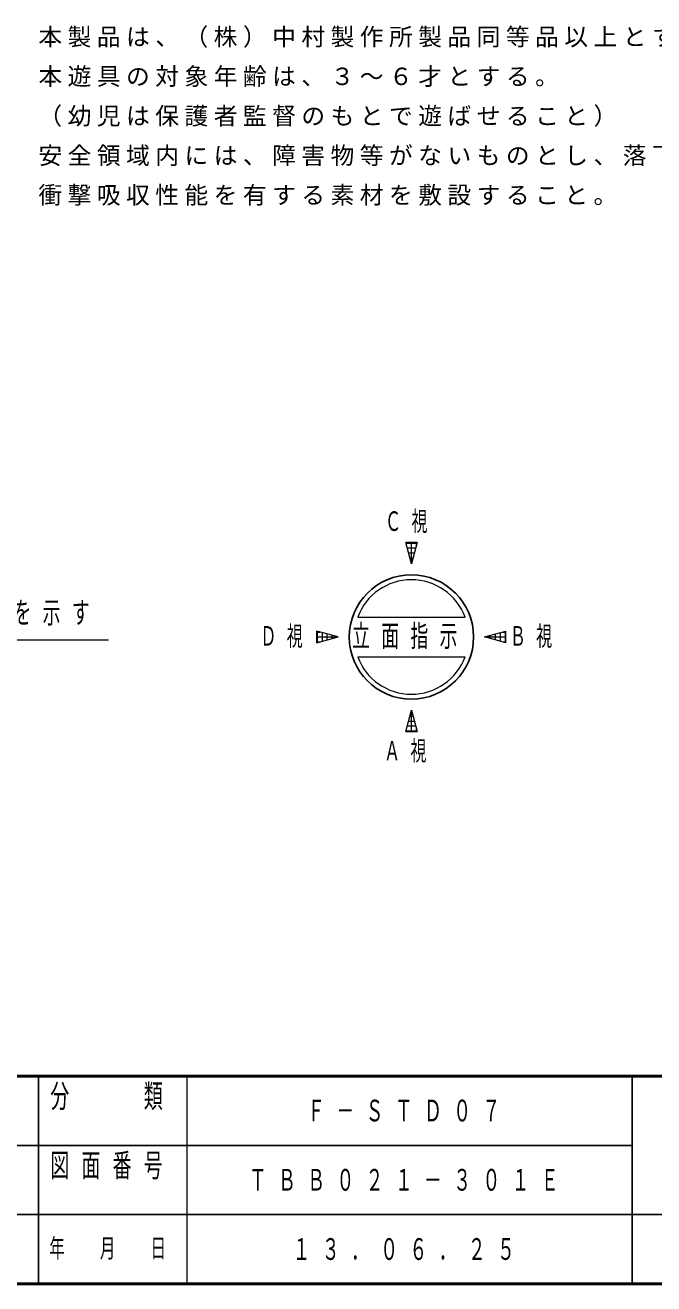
# Model space of a CAD drawing. Units: millimetres on the paper, scale 1:50. Extents: x -365 to 0, y -594 to 257.
# Drawn here: x -131.3 to -67.8, y 0 to 127.3 of the extents above; entities that cross this region are included whole.
import ezdxf

# ---------------------------------------------------------------- set-up
doc = ezdxf.new("R2010")
doc.units = ezdxf.units.MM
for name, color, linetype, lineweight in [('1_50', 7, 'Continuous', 25), ('CLASS1', 7, 'Continuous', 25), ('NAKAMURA図枠', 7, 'Continuous', 13), ('図面情報', 7, 'Continuous', 13)]:
    doc.layers.add(name, color=color, linetype=linetype, lineweight=lineweight)
doc.styles.add('ＭＳ ゴシック', font='')
doc.styles.get('ＭＳ ゴシック').set_extended_font_data('MS Gothic')

msp = doc.modelspace()

# ---------------------------------------------------------------- linework, layer by layer
at = {"layer": '1_50', "lineweight": 13}
msp.add_lwpolyline([(-154.182, 72.412), (-146.876, 65.107), (-122.905, 65.107)], dxfattribs=at)
at = {"layer": 'NAKAMURA図枠', "lineweight": 50}
for p, q in [((-365, 21), (0, 21)), ((-365, 0), (0, 0))]:
    msp.add_line(p, q, dxfattribs=at)
at = {"layer": 'NAKAMURA図枠', "color": 211, "lineweight": 25}
for p, q in [((-130, 21), (-130, 0)), ((-70, 21), (-70, 0)), ((-182.5, 14), (-70, 14)), ((-237.5, 7), (0, 7))]:
    msp.add_line(p, q, dxfattribs=at)
at = {"layer": 'NAKAMURA図枠'}
msp.add_line((-115, 21), (-115, 0), dxfattribs=at)
at = {"layer": '図面情報'}
for p, q in [((-92.303, 72.79), (-92.882, 74.95)), ((-91.724, 74.95), (-92.882, 74.95)), ((-92.869, 74.904), (-91.736, 74.904)), ((-92.803, 74.656), (-92.803, 74.95)), ((-92.735, 74.404), (-91.87, 74.404)), ((-92.601, 73.904), (-92.004, 73.904)), ((-92.303, 72.79), (-92.303, 74.95)), ((-91.724, 74.95), (-92.303, 72.79)), ((-91.803, 74.656), (-91.803, 74.95)), ((-92.468, 73.404), (-92.138, 73.404)), ((-92.334, 72.904), (-92.272, 72.904)), ((-97.732, 67.404), (-86.874, 67.404)), ((-99.689, 65.404), (-101.849, 65.983)), ((-101.849, 64.825), (-99.688, 65.404)), ((-101.848, 64.825), (-101.848, 65.983)), ((-101.848, 65.904), (-101.555, 65.904)), ((-101.848, 65.404), (-99.688, 65.404)), ((-101.803, 64.837), (-101.803, 65.971)), ((-101.303, 64.971), (-101.303, 65.837)), ((-100.803, 65.105), (-100.803, 65.703)), ((-100.303, 65.239), (-100.303, 65.569)), ((-99.803, 65.373), (-99.803, 65.435)), ((-84.917, 65.404), (-82.757, 65.983)), ((-84.917, 65.404), (-82.757, 65.404)), ((-82.757, 64.825), (-84.917, 65.404)), ((-84.803, 65.373), (-84.803, 65.435)), ((-84.303, 65.239), (-84.303, 65.569)), ((-83.803, 65.105), (-83.803, 65.703)), ((-83.303, 64.971), (-83.303, 65.837)), ((-83.051, 65.904), (-82.757, 65.904)), ((-82.803, 64.837), (-82.803, 65.971)), ((-82.757, 64.825), (-82.757, 65.983)), ((-101.848, 64.904), (-101.555, 64.904)), ((-83.051, 64.904), (-82.757, 64.904)), ((-97.732, 63.404), (-86.874, 63.404)), ((-92.882, 55.858), (-92.303, 58.018)), ((-92.468, 57.404), (-92.138, 57.404)), ((-92.334, 57.904), (-92.272, 57.904)), ((-92.303, 55.858), (-92.303, 58.018)), ((-92.303, 58.018), (-91.724, 55.858)), ((-92.803, 55.858), (-92.803, 56.152)), ((-92.735, 56.404), (-91.87, 56.404)), ((-92.601, 56.904), (-92.004, 56.904)), ((-91.803, 55.858), (-91.803, 56.152)), ((-92.882, 55.858), (-91.724, 55.858)), ((-92.869, 55.904), (-91.736, 55.904))]:
    msp.add_line(p, q, dxfattribs=at)
at = {"layer": '図面情報', "lineweight": 25}
msp.add_circle((-92.303, 65.404), 6.286, dxfattribs=at)
at = {"layer": '図面情報'}
for start, end in [(20.22325, 159.77675), (200.22325, 339.77675)]:
    msp.add_arc((-92.303, 65.404), 5.786, start, end, dxfattribs=at)

# ---------------------------------------------------------------- texts
at = {"layer": '1_50', "insert": (-144.321, 67.757), "char_height": 2.199, "attachment_point": 4, "style": 'ＭＳ ゴシック'}
msp.add_mtext('\\T1.64;\\W0.6;安全領域を示す', dxfattribs=at)
at = {"layer": 'CLASS1', "char_height": 1.76, "attachment_point": 1, "style": 'ＭＳ ゴシック'}
for s, insert in [('\\T1.23;本製品は、（株）中村製作所製品同等品以上とする。', (-130, 126.971)), ('\\T1.23;本遊具の対象年齢は、３～６才とする。', (-130, 122.971)), ('\\T1.23;（幼児は保護者監督のもとで遊ばせること）', (-130, 118.971)), ('\\T1.23;安全領域内には、障害物等がないものとし、落下高さに見合った', (-130, 114.971)), ('\\T1.23;衝撃吸収性能を有する素材を敷設すること。', (-130, 110.971))]:
    msp.add_mtext(s, dxfattribs=dict(at, insert=insert))
at = {"layer": 'NAKAMURA図枠', "color": 4, "style": 'ＭＳ ゴシック'}
for s, insert, char_height, attachment_point in [('\\T1.64;\\W0.6;分\u3000\u3000類', (-122.5, 20.167), 2.346, 2), ('\\T1.64;\\W0.6;図面番号', (-122.5, 13.167), 2.346, 2), ('\\T1.64;\\W0.6;年\u3000月\u3000日', (-122.5, 3.5), 1.906, 5)]:
    msp.add_mtext(s, dxfattribs=dict(at, insert=insert, char_height=char_height, attachment_point=attachment_point))
at = {"layer": '図面情報', "style": 'ＭＳ ゴシック'}
for s, insert, char_height, attachment_point in [('\\T1.64;\\W0.6;Ｃ視', (-92.303, 77.01), 1.979, 5), ('\\T1.64;\\W0.6;Ｄ視', (-104.908, 65.404), 1.979, 5), ('\\T1.64;\\W0.6;立面指示', (-98.303, 65.404), 2.199, 4), ('\\T1.64;\\W0.6;Ｂ視', (-79.697, 65.404), 1.979, 5), ('\\T1.64;\\W0.6;Ａ視', (-92.403, 53.798), 1.979, 5), ('\\T1.64;\\W0.6;Ｆ－ＳＴＤ０７', (-92.5, 17.5), 2.199, 5), ('\\T1.64;\\W0.6;ＴＢＢ０２１－３０１Ｅ', (-92.5, 10.5), 2.199, 5), ('\\T1.64;\\W0.6;１３．０６．２５', (-92.5, 3.5), 2.199, 5)]:
    msp.add_mtext(s, dxfattribs=dict(at, insert=insert, char_height=char_height, attachment_point=attachment_point))

doc.saveas('drawing.dxf')
